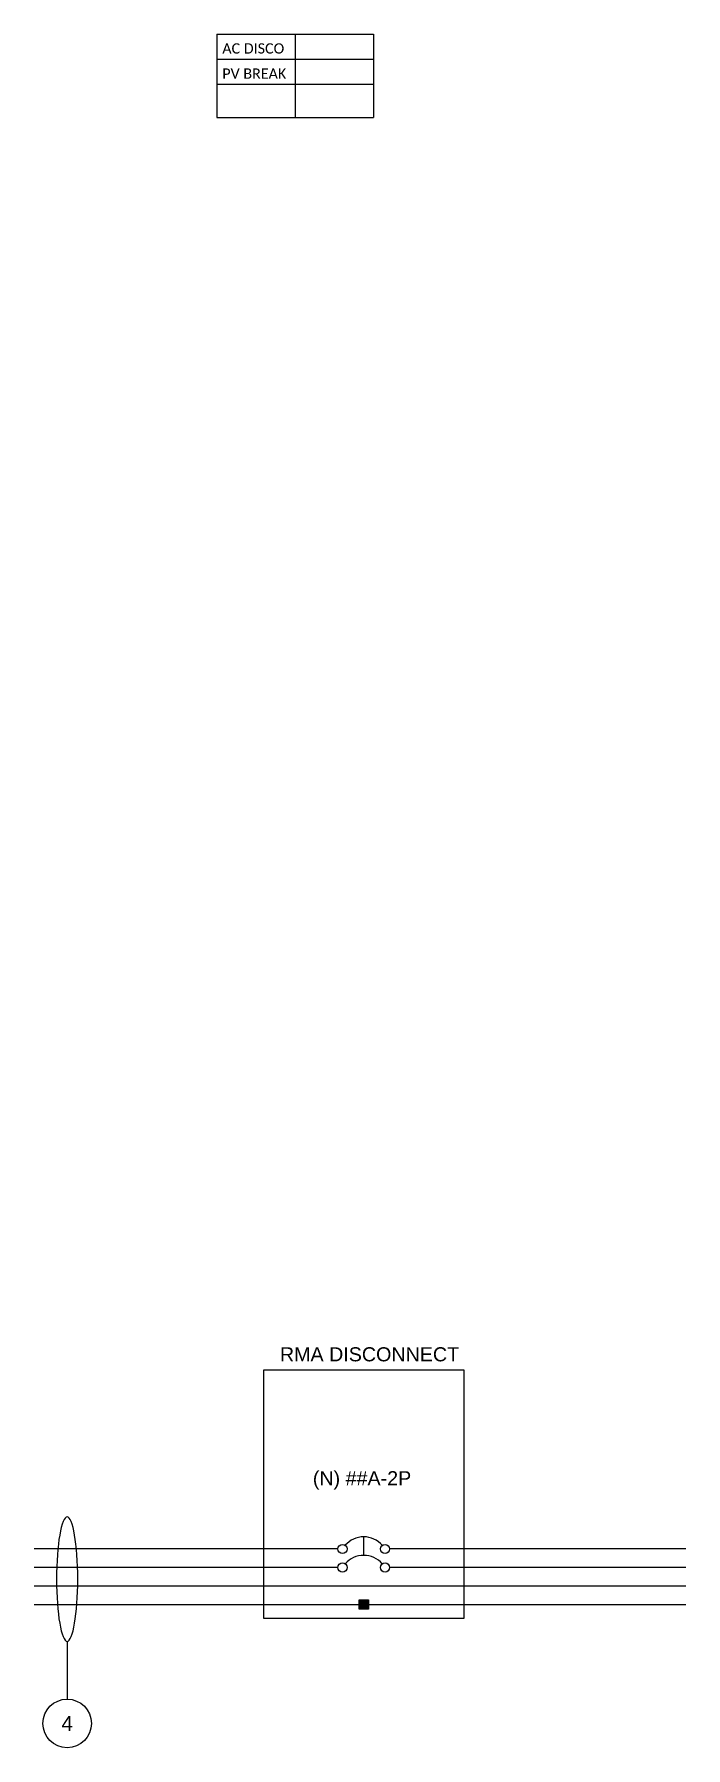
# Model space of a CAD drawing. Header units: inches. Extents: x 283.3 to 318.5, y 6.7 to 99.1.
import ezdxf

# ---------------------------------------------------------------- set-up
doc = ezdxf.new("R2010")
doc.units = ezdxf.units.IN
doc.header["$MEASUREMENT"] = 0
for name, color, linetype in [('Ground', 3, 'Continuous'), ('Negative', 7, 'Continuous'), ('Positive', 1, 'Continuous')]:
    doc.layers.add(name, color=color, linetype=linetype)
doc.layers.add('wirecallout', color=4, linetype='Continuous', lineweight=25)
doc.styles.get("Standard").update_dxf_attribs({"font": 'arial.ttf'})

# ---------------------------------------------------------------- blocks, each defined once
blk = doc.blocks.new('*T20')
at = {"color": 0, "linetype": 'ByBlock', "lineweight": -2, "transparency": 16777216}
for p, q in [((0, 0), (8.467, 0)), ((0, 0), (0, -4.497)), ((4.233, 0), (4.233, -4.497)), ((8.467, 0), (8.467, -4.497)), ((0, -1.348), (8.467, -1.348)), ((0, -2.697), (8.467, -2.697)), ((0, -4.497), (8.467, -4.497))]:
    blk.add_line(p, q, dxfattribs=at)
at = {"color": 0, "transparency": 16777216, "char_height": 0.55556, "width": 3.63333}
for s, insert, attachment_point in [('{\\fCalibri|b0|i0|c0;AC DISCO', (0.3, -1.048), 7), ('{\\fCalibri|b0|i0|c0;PV BREAK', (0.3, -2.397), 7), ('{\\fCalibri|b0|i0|c0;', (8.167, -1.048), 9), ('{\\fCalibri|b0|i0|c0;', (4.533, -2.397), 7)]:
    blk.add_mtext(s, dxfattribs=dict(at, insert=insert, attachment_point=attachment_point))
blk = doc.blocks.new('*U19')
h = blk.add_hatch(color=256)
h.dxf.hatch_style = 1
h.paths.add_polyline_path([(18.027, 0.248), (17.531, 0.248), (17.531, 0), (18.027, 0)])
h.paths.add_polyline_path([(18.027, 0), (17.531, 0), (17.531, -0.248), (18.027, -0.248)])
at = {"color": 0}
blk.add_line((17.779, 2.655), (17.779, 3.655), dxfattribs=at)
for p, q in [((35.153, 1), (0, 1)), ((1.775, -1.99), (1.775, -5.101))]:
    blk.add_line(p, q)
for points in [[(23.172, -0.753), (12.386, -0.753), (12.386, 12.663), (23.172, 12.663)], [(17.531, 0.248), (18.027, 0.248), (18.027, -0.248), (17.531, -0.248)]]:
    blk.add_lwpolyline(points, close=True)
for centre, radius in [((16.632, 3), 0.248), ((18.926, 3), 0.248), ((16.632, 2), 0.248), ((18.926, 2), 0.248), ((1.775, -6.412), 1.311)]:
    blk.add_circle(centre, radius)
for centre in [(17.779, 2.323), (17.779, 1.323)]:
    blk.add_arc(centre, 1.332, 41.24081, 138.75919)
at = {"layer": 'Ground'}
blk.add_lwpolyline([(0, 0), (35.153, 0)], dxfattribs=at)
at = {"layer": 'Negative'}
for p, q in [((16.383, 3), (0, 3)), ((35.153, 3), (19.174, 3))]:
    blk.add_line(p, q, dxfattribs=at)
at = {"layer": 'Positive', "color": 7}
for p, q in [((16.383, 2), (0, 2)), ((35.153, 2), (19.174, 2))]:
    blk.add_line(p, q, dxfattribs=at)
at = {"layer": 'wirecallout', "color": 7, "extrusion": (0, 0, -1)}
blk.add_ellipse((1.775, 1.374), major_axis=(0, 3.364), ratio=0.169711, dxfattribs=at)
blk.add_blockref('*T20', (9.846, 84.719))
blk.add_text('(N) ##A-2P', height=0.76).set_placement((15.031, 6.437))
for s, width, gutter_width, heights, insert, char_height, attachment_point in [('RMA DISCONNECT', 12.26664, 0.95, [6.355], (13.254, 13.112), 0.76, 7), ('4', 15.64005, 1, [0], (1.775, -6.412), 0.8, 5)]:
    blk.add_mtext_dynamic_manual_height_columns(s, width=width, gutter_width=gutter_width, heights=heights, dxfattribs=dict(insert=insert, char_height=char_height, attachment_point=attachment_point))

msp = doc.modelspace()

# ---------------------------------------------------------------- block references
at = {"ltscale": 15}
msp.add_blockref('*U19', (283.342, 14.406), dxfattribs=at)

doc.saveas('drawing.dxf')
